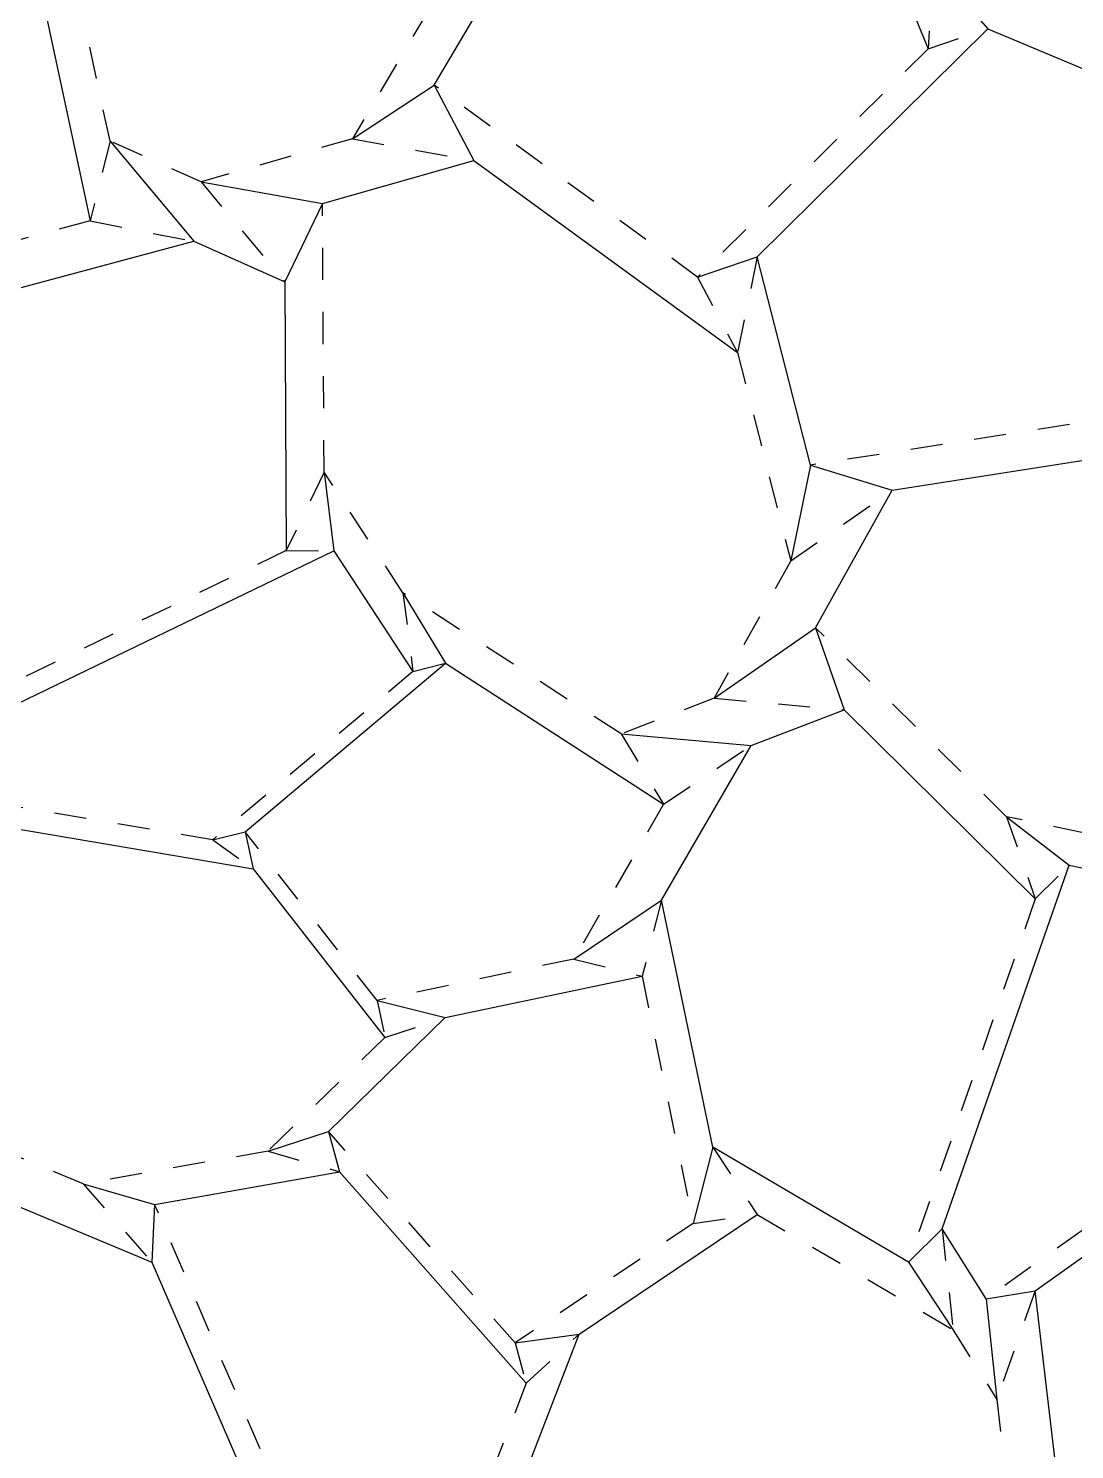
# Model space of a CAD drawing. Extents: x -8 to 221, y -288 to -9.
# Drawn here: x 71.83 to 106.35, y -206.65 to -159.77 of the extents above; entities that cross this region are included whole.
import ezdxf

# ---------------------------------------------------------------- set-up
doc = ezdxf.new("R2010")
doc.units = 0
for name, pattern in [('AI-LINETYPE-145', [2.116667, 1.058333, -1.058333]), ('AI-LINETYPE-146', [2.116667, 1.058333, -1.058333]), ('AI-LINETYPE-147', [2.116667, 1.058333, -1.058333]), ('AI-LINETYPE-148', [2.116667, 1.058333, -1.058333]), ('AI-LINETYPE-162', [2.116667, 1.058333, -1.058333]), ('AI-LINETYPE-179', [2.116667, 1.058333, -1.058333]), ('AI-LINETYPE-180', [2.116667, 1.058333, -1.058333]), ('AI-LINETYPE-194', [2.116667, 1.058333, -1.058333]), ('AI-LINETYPE-198', [2.116667, 1.058333, -1.058333]), ('AI-LINETYPE-199', [2.116667, 1.058333, -1.058333]), ('AI-LINETYPE-200', [2.116667, 1.058333, -1.058333]), ('AI-LINETYPE-201', [2.116667, 1.058333, -1.058333]), ('AI-LINETYPE-202', [2.116667, 1.058333, -1.058333]), ('AI-LINETYPE-203', [2.116667, 1.058333, -1.058333]), ('AI-LINETYPE-204', [2.116667, 1.058333, -1.058333]), ('AI-LINETYPE-224', [2.116667, 1.058333, -1.058333]), ('AI-LINETYPE-225', [2.116667, 1.058333, -1.058333]), ('AI-LINETYPE-235', [2.116667, 1.058333, -1.058333]), ('AI-LINETYPE-236', [2.116667, 1.058333, -1.058333]), ('AI-LINETYPE-237', [2.116667, 1.058333, -1.058333]), ('AI-LINETYPE-238', [2.116667, 1.058333, -1.058333]), ('AI-LINETYPE-239', [2.116667, 1.058333, -1.058333]), ('AI-LINETYPE-249', [2.116667, 1.058333, -1.058333]), ('AI-LINETYPE-250', [2.116667, 1.058333, -1.058333]), ('AI-LINETYPE-251', [2.116667, 1.058333, -1.058333]), ('AI-LINETYPE-264', [2.116667, 1.058333, -1.058333]), ('AI-LINETYPE-265', [2.116667, 1.058333, -1.058333]), ('AI-LINETYPE-266', [2.116667, 1.058333, -1.058333]), ('AI-LINETYPE-267', [2.116667, 1.058333, -1.058333]), ('AI-LINETYPE-269', [2.116667, 1.058333, -1.058333]), ('AI-LINETYPE-275', [2.116667, 1.058333, -1.058333]), ('AI-LINETYPE-277', [2.116667, 1.058333, -1.058333]), ('AI-LINETYPE-288', [2.116667, 1.058333, -1.058333]), ('AI-LINETYPE-289', [2.116667, 1.058333, -1.058333]), ('AI-LINETYPE-290', [2.116667, 1.058333, -1.058333]), ('AI-LINETYPE-484', [2.116667, 1.058333, -1.058333]), ('AI-LINETYPE-485', [2.116667, 1.058333, -1.058333]), ('AI-LINETYPE-486', [2.116667, 1.058333, -1.058333]), ('AI-LINETYPE-494', [2.116667, 1.058333, -1.058333]), ('AI-LINETYPE-495', [2.116667, 1.058333, -1.058333]), ('AI-LINETYPE-510', [2.116667, 1.058333, -1.058333]), ('AI-LINETYPE-511', [2.116667, 1.058333, -1.058333]), ('AI-LINETYPE-525', [2.116667, 1.058333, -1.058333]), ('AI-LINETYPE-532', [2.116667, 1.058333, -1.058333]), ('AI-LINETYPE-533', [2.116667, 1.058333, -1.058333]), ('AI-LINETYPE-534', [2.116667, 1.058333, -1.058333]), ('AI-LINETYPE-535', [2.116667, 1.058333, -1.058333]), ('AI-LINETYPE-536', [2.116667, 1.058333, -1.058333]), ('AI-LINETYPE-537', [2.116667, 1.058333, -1.058333]), ('AI-LINETYPE-553', [2.116667, 1.058333, -1.058333]), ('AI-LINETYPE-554', [2.116667, 1.058333, -1.058333]), ('AI-LINETYPE-567', [2.116667, 1.058333, -1.058333]), ('AI-LINETYPE-568', [2.116667, 1.058333, -1.058333]), ('AI-LINETYPE-569', [2.116667, 1.058333, -1.058333]), ('AI-LINETYPE-570', [2.116667, 1.058333, -1.058333]), ('AI-LINETYPE-576', [2.116667, 1.058333, -1.058333]), ('AI-LINETYPE-577', [2.116667, 1.058333, -1.058333]), ('AI-LINETYPE-578', [2.116667, 1.058333, -1.058333]), ('AI-LINETYPE-593', [2.116667, 1.058333, -1.058333]), ('AI-LINETYPE-594', [2.116667, 1.058333, -1.058333]), ('AI-LINETYPE-595', [2.116667, 1.058333, -1.058333]), ('AI-LINETYPE-596', [2.116667, 1.058333, -1.058333]), ('AI-LINETYPE-597', [2.116667, 1.058333, -1.058333]), ('AI-LINETYPE-600', [2.116667, 1.058333, -1.058333]), ('AI-LINETYPE-605', [2.116667, 1.058333, -1.058333]), ('AI-LINETYPE-616', [2.116667, 1.058333, -1.058333])]:
    doc.linetypes.add(name, pattern=pattern)
doc.layers.add('MOUNTAINLINE', color=7, linetype='CONTINUOUS')
doc.layers.add('VALLEYLINE', color=7, linetype='CONTINUOUS')

# ---------------------------------------------------------------- blocks, each defined once
blk = doc.blocks.new('BLOCK_161')
at = {"layer": 'VALLEYLINE', "color": 29}
blk.add_lwpolyline([(72.071, -157.738), (73.869, -166.119)], dxfattribs=at)
blk = doc.blocks.new('BLOCK_173')
at = {"layer": 'VALLEYLINE', "color": 29}
blk.add_lwpolyline([(99.528, -155.587), (101.511, -160.44)], dxfattribs=at)
blk = doc.blocks.new('BLOCK_174')
at = {"layer": 'VALLEYLINE', "color": 29}
blk.add_lwpolyline([(85.211, -161.635), (88.825, -155.536)], dxfattribs=at)
blk = doc.blocks.new('BLOCK_189')
at = {"layer": 'VALLEYLINE', "color": 29}
blk.add_lwpolyline([(103.481, -159.774), (108.314, -161.803)], dxfattribs=at)
blk = doc.blocks.new('BLOCK_190')
at = {"layer": 'VALLEYLINE', "color": 29}
blk.add_lwpolyline([(97.634, -174.174), (95.877, -167.305)], dxfattribs=at)
blk = doc.blocks.new('BLOCK_191')
at = {"layer": 'VALLEYLINE', "color": 29}
blk.add_lwpolyline([(95.877, -167.305), (103.481, -159.774)], dxfattribs=at)
blk = doc.blocks.new('BLOCK_200')
at = {"layer": 'VALLEYLINE', "color": 29}
blk.add_lwpolyline([(86.528, -164.124), (95.224, -170.461)], dxfattribs=at)
blk = doc.blocks.new('BLOCK_201')
at = {"layer": 'VALLEYLINE', "color": 29}
blk.add_lwpolyline([(81.533, -165.544), (86.528, -164.124)], dxfattribs=at)
blk = doc.blocks.new('BLOCK_202')
at = {"layer": 'VALLEYLINE', "color": 29}
blk.add_lwpolyline([(71.586, -168.31), (77.288, -166.79)], dxfattribs=at)
blk = doc.blocks.new('BLOCK_203')
at = {"layer": 'VALLEYLINE', "color": 29}
blk.add_lwpolyline([(77.288, -166.79), (80.289, -168.128)], dxfattribs=at)
blk = doc.blocks.new('BLOCK_204')
at = {"layer": 'VALLEYLINE', "color": 29}
blk.add_lwpolyline([(80.289, -168.128), (80.337, -176.994)], dxfattribs=at)
blk = doc.blocks.new('BLOCK_216')
at = {"layer": 'VALLEYLINE', "color": 29}
blk.add_lwpolyline([(81.91, -177.001), (84.514, -180.978)], dxfattribs=at)
blk = doc.blocks.new('BLOCK_218')
at = {"layer": 'VALLEYLINE', "color": 29}
blk.add_lwpolyline([(70.468, -182.522), (81.91, -177.001)], dxfattribs=at)
blk = doc.blocks.new('BLOCK_231')
at = {"layer": 'VALLEYLINE', "color": 29}
blk.add_lwpolyline([(97.797, -179.538), (100.325, -175.003)], dxfattribs=at)
blk = doc.blocks.new('BLOCK_232')
at = {"layer": 'VALLEYLINE', "color": 29}
blk.add_lwpolyline([(100.325, -175.003), (110.955, -173.334)], dxfattribs=at)
blk = doc.blocks.new('BLOCK_233')
at = {"layer": 'VALLEYLINE', "color": 29}
blk.add_lwpolyline([(85.587, -180.709), (92.784, -185.364)], dxfattribs=at)
blk = doc.blocks.new('BLOCK_234')
at = {"layer": 'VALLEYLINE', "color": 29}
blk.add_lwpolyline([(78.981, -186.271), (85.587, -180.709)], dxfattribs=at)
blk = doc.blocks.new('BLOCK_239')
at = {"layer": 'VALLEYLINE', "color": 29}
blk.add_lwpolyline([(79.241, -187.494), (83.59, -193.057)], dxfattribs=at)
blk = doc.blocks.new('BLOCK_242')
at = {"layer": 'VALLEYLINE', "color": 29}
blk.add_lwpolyline([(71.191, -186.135), (79.241, -187.494)], dxfattribs=at)
blk = doc.blocks.new('BLOCK_260')
at = {"layer": 'VALLEYLINE', "color": 29}
blk.add_lwpolyline([(98.744, -182.245), (105.048, -188.481)], dxfattribs=at)
blk = doc.blocks.new('BLOCK_261')
at = {"layer": 'VALLEYLINE', "color": 29}
blk.add_lwpolyline([(100.861, -200.474), (94.406, -196.678)], dxfattribs=at)
blk = doc.blocks.new('BLOCK_262')
at = {"layer": 'VALLEYLINE', "color": 29}
blk.add_lwpolyline([(94.406, -196.678), (92.719, -188.528)], dxfattribs=at)
blk = doc.blocks.new('BLOCK_263')
at = {"layer": 'VALLEYLINE', "color": 29}
blk.add_lwpolyline([(92.719, -188.528), (95.676, -183.421)], dxfattribs=at)
blk = doc.blocks.new('BLOCK_264')
at = {"layer": 'VALLEYLINE', "color": 29}
blk.add_lwpolyline([(95.676, -183.421), (98.744, -182.245)], dxfattribs=at)
blk = doc.blocks.new('BLOCK_265')
at = {"layer": 'VALLEYLINE', "color": 29}
blk.add_lwpolyline([(85.581, -192.402), (92.077, -191.039)], dxfattribs=at)
blk = doc.blocks.new('BLOCK_266')
at = {"layer": 'VALLEYLINE', "color": 29}
blk.add_lwpolyline([(81.726, -196.155), (85.581, -192.402)], dxfattribs=at)
blk = doc.blocks.new('BLOCK_267')
at = {"layer": 'VALLEYLINE', "color": 29}
blk.add_lwpolyline([(106.165, -187.374), (110.819, -188.343)], dxfattribs=at)
blk = doc.blocks.new('BLOCK_268')
at = {"layer": 'VALLEYLINE', "color": 29}
blk.add_lwpolyline([(103.428, -201.679), (101.978, -199.368)], dxfattribs=at)
blk = doc.blocks.new('BLOCK_269')
at = {"layer": 'VALLEYLINE', "color": 29}
blk.add_lwpolyline([(101.978, -199.368), (106.165, -187.374)], dxfattribs=at)
blk = doc.blocks.new('BLOCK_275')
at = {"layer": 'VALLEYLINE', "color": 29}
blk.add_lwpolyline([(82.092, -197.486), (88.253, -204.465)], dxfattribs=at)
blk = doc.blocks.new('BLOCK_276')
at = {"layer": 'VALLEYLINE', "color": 29}
blk.add_lwpolyline([(75.989, -198.563), (82.092, -197.486)], dxfattribs=at)
blk = doc.blocks.new('BLOCK_284')
at = {"layer": 'VALLEYLINE', "color": 29}
blk.add_lwpolyline([(105.953, -209.174), (105.044, -201.412)], dxfattribs=at)
blk = doc.blocks.new('BLOCK_285')
at = {"layer": 'VALLEYLINE', "color": 29}
blk.add_lwpolyline([(105.044, -201.412), (111.697, -196.681)], dxfattribs=at)
blk = doc.blocks.new('BLOCK_286')
at = {"layer": 'VALLEYLINE', "color": 29}
blk.add_lwpolyline([(75.9, -200.468), (81.902, -214.366)], dxfattribs=at)
blk = doc.blocks.new('BLOCK_288')
at = {"layer": 'VALLEYLINE', "color": 29}
blk.add_lwpolyline([(68.788, -197.497), (75.9, -200.468)], dxfattribs=at)
blk = doc.blocks.new('BLOCK_289')
at = {"layer": 'VALLEYLINE', "color": 29}
blk.add_lwpolyline([(87.567, -209.153), (89.999, -202.843)], dxfattribs=at)
blk = doc.blocks.new('BLOCK_290')
at = {"layer": 'VALLEYLINE', "color": 29}
blk.add_lwpolyline([(89.999, -202.843), (95.877, -198.899)], dxfattribs=at)
blk = doc.blocks.new('BLOCK_475')
at = {"layer": 'VALLEYLINE', "color": 29}
blk.add_lwpolyline([(82.518, -163.405), (85.211, -161.635)], dxfattribs=at)
blk = doc.blocks.new('BLOCK_476')
at = {"layer": 'VALLEYLINE', "color": 29}
blk.add_lwpolyline([(77.523, -164.825), (81.533, -165.544)], dxfattribs=at)
blk = doc.blocks.new('BLOCK_477')
at = {"layer": 'VALLEYLINE', "color": 29}
blk.add_lwpolyline([(74.521, -163.487), (77.288, -166.79)], dxfattribs=at)
blk = doc.blocks.new('BLOCK_485')
at = {"layer": 'VALLEYLINE', "color": 29}
blk.add_lwpolyline([(101.691, -157.729), (103.481, -159.774)], dxfattribs=at)
blk = doc.blocks.new('BLOCK_502')
at = {"layer": 'VALLEYLINE', "color": 29}
blk.add_lwpolyline([(93.907, -167.972), (95.877, -167.305)], dxfattribs=at)
blk = doc.blocks.new('BLOCK_503')
at = {"layer": 'VALLEYLINE', "color": 29}
blk.add_lwpolyline([(85.211, -161.635), (86.528, -164.124)], dxfattribs=at)
blk = doc.blocks.new('BLOCK_515')
at = {"layer": 'VALLEYLINE', "color": 29}
blk.add_lwpolyline([(97.634, -174.174), (100.325, -175.003)], dxfattribs=at)
blk = doc.blocks.new('BLOCK_516')
at = {"layer": 'VALLEYLINE', "color": 29}
blk.add_lwpolyline([(97.634, -174.174), (96.981, -177.33)], dxfattribs=at)
blk = doc.blocks.new('BLOCK_523')
at = {"layer": 'VALLEYLINE', "color": 29}
blk.add_lwpolyline([(94.452, -181.865), (97.797, -179.538)], dxfattribs=at)
blk = doc.blocks.new('BLOCK_524')
at = {"layer": 'VALLEYLINE', "color": 29}
blk.add_lwpolyline([(91.384, -183.042), (95.676, -183.421)], dxfattribs=at)
blk = doc.blocks.new('BLOCK_525')
at = {"layer": 'VALLEYLINE', "color": 29}
blk.add_lwpolyline([(84.187, -178.387), (85.587, -180.709)], dxfattribs=at)
blk = doc.blocks.new('BLOCK_526')
at = {"layer": 'VALLEYLINE', "color": 29}
blk.add_lwpolyline([(81.582, -174.411), (81.91, -177.001)], dxfattribs=at)
blk = doc.blocks.new('BLOCK_527')
at = {"layer": 'VALLEYLINE', "color": 29}
blk.add_lwpolyline([(81.533, -165.544), (80.289, -168.128)], dxfattribs=at)
blk = doc.blocks.new('BLOCK_544')
at = {"layer": 'VALLEYLINE', "color": 29}
blk.add_lwpolyline([(77.909, -186.54), (78.981, -186.271)], dxfattribs=at)
blk = doc.blocks.new('BLOCK_557')
at = {"layer": 'VALLEYLINE', "color": 29}
blk.add_lwpolyline([(104.101, -185.774), (106.165, -187.374)], dxfattribs=at)
blk = doc.blocks.new('BLOCK_558')
at = {"layer": 'VALLEYLINE', "color": 29}
blk.add_lwpolyline([(97.797, -179.538), (98.744, -182.245)], dxfattribs=at)
blk = doc.blocks.new('BLOCK_559')
at = {"layer": 'VALLEYLINE', "color": 29}
blk.add_lwpolyline([(89.827, -190.471), (92.719, -188.528)], dxfattribs=at)
blk = doc.blocks.new('BLOCK_560')
at = {"layer": 'VALLEYLINE', "color": 29}
blk.add_lwpolyline([(83.33, -191.834), (85.581, -192.402)], dxfattribs=at)
blk = doc.blocks.new('BLOCK_561')
at = {"layer": 'VALLEYLINE', "color": 29}
blk.add_lwpolyline([(78.981, -186.271), (79.241, -187.494)], dxfattribs=at)
blk = doc.blocks.new('BLOCK_565')
at = {"layer": 'VALLEYLINE', "color": 29}
blk.add_lwpolyline([(79.735, -196.809), (81.726, -196.155)], dxfattribs=at)
blk = doc.blocks.new('BLOCK_566')
at = {"layer": 'VALLEYLINE', "color": 29}
blk.add_lwpolyline([(73.632, -197.886), (75.989, -198.563)], dxfattribs=at)
blk = doc.blocks.new('BLOCK_582')
at = {"layer": 'VALLEYLINE', "color": 29}
blk.add_lwpolyline([(100.861, -200.474), (101.978, -199.368)], dxfattribs=at)
blk = doc.blocks.new('BLOCK_583')
at = {"layer": 'VALLEYLINE', "color": 29}
blk.add_lwpolyline([(100.861, -200.474), (102.332, -202.695)], dxfattribs=at)
blk = doc.blocks.new('BLOCK_584')
at = {"layer": 'VALLEYLINE', "color": 29}
blk.add_lwpolyline([(94.406, -196.678), (93.765, -199.19)], dxfattribs=at)
blk = doc.blocks.new('BLOCK_585')
at = {"layer": 'VALLEYLINE', "color": 29}
blk.add_lwpolyline([(87.887, -203.134), (89.999, -202.843)], dxfattribs=at)
blk = doc.blocks.new('BLOCK_586')
at = {"layer": 'VALLEYLINE', "color": 29}
blk.add_lwpolyline([(81.726, -196.155), (82.092, -197.486)], dxfattribs=at)
blk = doc.blocks.new('BLOCK_588')
at = {"layer": 'VALLEYLINE', "color": 29}
blk.add_lwpolyline([(103.428, -201.679), (105.044, -201.412)], dxfattribs=at)
blk = doc.blocks.new('BLOCK_589')
at = {"layer": 'VALLEYLINE', "color": 29}
blk.add_lwpolyline([(103.428, -201.679), (103.782, -205.007)], dxfattribs=at)
blk = doc.blocks.new('BLOCK_596')
at = {"layer": 'VALLEYLINE', "color": 29}
blk.add_lwpolyline([(75.989, -198.563), (75.9, -200.468)], dxfattribs=at)
blk = doc.blocks.new('BLOCK_770')
at = {"layer": 'MOUNTAINLINE', "color": 29, "linetype": 'AI-LINETYPE-145'}
blk.add_lwpolyline([(86.133, -157.306), (82.518, -163.405)], dxfattribs=at)
blk = doc.blocks.new('BLOCK_771')
at = {"layer": 'MOUNTAINLINE', "color": 29, "linetype": 'AI-LINETYPE-146'}
blk.add_lwpolyline([(82.518, -163.405), (77.523, -164.825)], dxfattribs=at)
blk = doc.blocks.new('BLOCK_772')
at = {"layer": 'MOUNTAINLINE', "color": 29, "linetype": 'AI-LINETYPE-147'}
blk.add_lwpolyline([(77.523, -164.825), (74.521, -163.487)], dxfattribs=at)
blk = doc.blocks.new('BLOCK_773')
at = {"layer": 'MOUNTAINLINE', "color": 29, "linetype": 'AI-LINETYPE-148'}
blk.add_lwpolyline([(74.521, -163.487), (72.724, -155.106)], dxfattribs=at)
blk = doc.blocks.new('BLOCK_787')
at = {"layer": 'MOUNTAINLINE', "color": 29, "linetype": 'AI-LINETYPE-162'}
blk.add_lwpolyline([(73.869, -166.119), (68.167, -167.639)], dxfattribs=at)
blk = doc.blocks.new('BLOCK_804')
at = {"layer": 'MOUNTAINLINE', "color": 29, "linetype": 'AI-LINETYPE-179'}
blk.add_lwpolyline([(101.511, -160.44), (93.907, -167.972)], dxfattribs=at)
blk = doc.blocks.new('BLOCK_805')
at = {"layer": 'MOUNTAINLINE', "color": 29, "linetype": 'AI-LINETYPE-180'}
blk.add_lwpolyline([(93.907, -167.972), (85.211, -161.635)], dxfattribs=at)
blk = doc.blocks.new('BLOCK_819')
at = {"layer": 'MOUNTAINLINE', "color": 29, "linetype": 'AI-LINETYPE-194'}
blk.add_lwpolyline([(108.264, -172.506), (97.634, -174.174)], dxfattribs=at)
blk = doc.blocks.new('BLOCK_823')
at = {"layer": 'MOUNTAINLINE', "color": 29, "linetype": 'AI-LINETYPE-198'}
blk.add_lwpolyline([(95.224, -170.461), (96.981, -177.33)], dxfattribs=at)
blk = doc.blocks.new('BLOCK_824')
at = {"layer": 'MOUNTAINLINE', "color": 29, "linetype": 'AI-LINETYPE-199'}
blk.add_lwpolyline([(96.981, -177.33), (94.452, -181.865)], dxfattribs=at)
blk = doc.blocks.new('BLOCK_825')
at = {"layer": 'MOUNTAINLINE', "color": 29, "linetype": 'AI-LINETYPE-200'}
blk.add_lwpolyline([(94.452, -181.865), (91.384, -183.042)], dxfattribs=at)
blk = doc.blocks.new('BLOCK_826')
at = {"layer": 'MOUNTAINLINE', "color": 29, "linetype": 'AI-LINETYPE-201'}
blk.add_lwpolyline([(91.384, -183.042), (84.187, -178.387)], dxfattribs=at)
blk = doc.blocks.new('BLOCK_827')
at = {"layer": 'MOUNTAINLINE', "color": 29, "linetype": 'AI-LINETYPE-202'}
blk.add_lwpolyline([(84.187, -178.387), (81.582, -174.411)], dxfattribs=at)
blk = doc.blocks.new('BLOCK_828')
at = {"layer": 'MOUNTAINLINE', "color": 29, "linetype": 'AI-LINETYPE-203'}
blk.add_lwpolyline([(81.582, -174.411), (81.533, -165.544)], dxfattribs=at)
blk = doc.blocks.new('BLOCK_829')
at = {"layer": 'MOUNTAINLINE', "color": 29, "linetype": 'AI-LINETYPE-204'}
blk.add_lwpolyline([(80.337, -176.994), (68.896, -182.514)], dxfattribs=at)
blk = doc.blocks.new('BLOCK_849')
at = {"layer": 'MOUNTAINLINE', "color": 29, "linetype": 'AI-LINETYPE-224'}
blk.add_lwpolyline([(84.514, -180.978), (77.909, -186.54)], dxfattribs=at)
blk = doc.blocks.new('BLOCK_850')
at = {"layer": 'MOUNTAINLINE', "color": 29, "linetype": 'AI-LINETYPE-225'}
blk.add_lwpolyline([(77.909, -186.54), (69.859, -185.181)], dxfattribs=at)
blk = doc.blocks.new('BLOCK_860')
at = {"layer": 'MOUNTAINLINE', "color": 29, "linetype": 'AI-LINETYPE-235'}
blk.add_lwpolyline([(108.755, -186.743), (104.101, -185.774)], dxfattribs=at)
blk = doc.blocks.new('BLOCK_861')
at = {"layer": 'MOUNTAINLINE', "color": 29, "linetype": 'AI-LINETYPE-236'}
blk.add_lwpolyline([(104.101, -185.774), (97.797, -179.538)], dxfattribs=at)
blk = doc.blocks.new('BLOCK_862')
at = {"layer": 'MOUNTAINLINE', "color": 29, "linetype": 'AI-LINETYPE-237'}
blk.add_lwpolyline([(92.784, -185.364), (89.827, -190.471)], dxfattribs=at)
blk = doc.blocks.new('BLOCK_863')
at = {"layer": 'MOUNTAINLINE', "color": 29, "linetype": 'AI-LINETYPE-238'}
blk.add_lwpolyline([(89.827, -190.471), (83.33, -191.834)], dxfattribs=at)
blk = doc.blocks.new('BLOCK_864')
at = {"layer": 'MOUNTAINLINE', "color": 29, "linetype": 'AI-LINETYPE-239'}
blk.add_lwpolyline([(83.33, -191.834), (78.981, -186.271)], dxfattribs=at)
blk = doc.blocks.new('BLOCK_874')
at = {"layer": 'MOUNTAINLINE', "color": 29, "linetype": 'AI-LINETYPE-249'}
blk.add_lwpolyline([(83.59, -193.057), (79.735, -196.809)], dxfattribs=at)
blk = doc.blocks.new('BLOCK_875')
at = {"layer": 'MOUNTAINLINE', "color": 29, "linetype": 'AI-LINETYPE-250'}
blk.add_lwpolyline([(79.735, -196.809), (73.632, -197.886)], dxfattribs=at)
blk = doc.blocks.new('BLOCK_876')
at = {"layer": 'MOUNTAINLINE', "color": 29, "linetype": 'AI-LINETYPE-251'}
blk.add_lwpolyline([(73.632, -197.886), (66.52, -194.915)], dxfattribs=at)
blk = doc.blocks.new('BLOCK_889')
at = {"layer": 'MOUNTAINLINE', "color": 29, "linetype": 'AI-LINETYPE-264'}
blk.add_lwpolyline([(105.048, -188.481), (100.861, -200.474)], dxfattribs=at)
blk = doc.blocks.new('BLOCK_890')
at = {"layer": 'MOUNTAINLINE', "color": 29, "linetype": 'AI-LINETYPE-265'}
blk.add_lwpolyline([(92.077, -191.039), (93.765, -199.19)], dxfattribs=at)
blk = doc.blocks.new('BLOCK_891')
at = {"layer": 'MOUNTAINLINE', "color": 29, "linetype": 'AI-LINETYPE-266'}
blk.add_lwpolyline([(93.765, -199.19), (87.887, -203.134)], dxfattribs=at)
blk = doc.blocks.new('BLOCK_892')
at = {"layer": 'MOUNTAINLINE', "color": 29, "linetype": 'AI-LINETYPE-267'}
blk.add_lwpolyline([(87.887, -203.134), (81.726, -196.155)], dxfattribs=at)
blk = doc.blocks.new('BLOCK_894')
at = {"layer": 'MOUNTAINLINE', "color": 29, "linetype": 'AI-LINETYPE-269'}
blk.add_lwpolyline([(110.081, -196.947), (103.428, -201.679)], dxfattribs=at)
blk = doc.blocks.new('BLOCK_900')
at = {"layer": 'MOUNTAINLINE', "color": 29, "linetype": 'AI-LINETYPE-275'}
blk.add_lwpolyline([(88.253, -204.465), (85.822, -210.775)], dxfattribs=at)
blk = doc.blocks.new('BLOCK_902')
at = {"layer": 'MOUNTAINLINE', "color": 29, "linetype": 'AI-LINETYPE-277'}
blk.add_lwpolyline([(81.992, -212.461), (75.989, -198.563)], dxfattribs=at)
blk = doc.blocks.new('BLOCK_913')
at = {"layer": 'MOUNTAINLINE', "color": 29, "linetype": 'AI-LINETYPE-288'}
blk.add_lwpolyline([(95.877, -198.899), (102.332, -202.695)], dxfattribs=at)
blk = doc.blocks.new('BLOCK_914')
at = {"layer": 'MOUNTAINLINE', "color": 29, "linetype": 'AI-LINETYPE-289'}
blk.add_lwpolyline([(102.332, -202.695), (103.782, -205.007)], dxfattribs=at)
blk = doc.blocks.new('BLOCK_915')
at = {"layer": 'MOUNTAINLINE', "color": 29, "linetype": 'AI-LINETYPE-290'}
blk.add_lwpolyline([(103.782, -205.007), (104.691, -212.769)], dxfattribs=at)
blk = doc.blocks.new('BLOCK_1109')
at = {"layer": 'MOUNTAINLINE', "color": 29, "linetype": 'AI-LINETYPE-484'}
blk.add_lwpolyline([(82.518, -163.405), (86.528, -164.124)], dxfattribs=at)
blk = doc.blocks.new('BLOCK_1110')
at = {"layer": 'MOUNTAINLINE', "color": 29, "linetype": 'AI-LINETYPE-485'}
blk.add_lwpolyline([(77.523, -164.825), (80.289, -168.128)], dxfattribs=at)
blk = doc.blocks.new('BLOCK_1111')
at = {"layer": 'MOUNTAINLINE', "color": 29, "linetype": 'AI-LINETYPE-486'}
blk.add_lwpolyline([(74.521, -163.487), (73.869, -166.119)], dxfattribs=at)
blk = doc.blocks.new('BLOCK_1119')
at = {"layer": 'MOUNTAINLINE', "color": 29, "linetype": 'AI-LINETYPE-494'}
blk.add_lwpolyline([(101.691, -157.729), (101.511, -160.44)], dxfattribs=at)
blk = doc.blocks.new('BLOCK_1120')
at = {"layer": 'MOUNTAINLINE', "color": 29, "linetype": 'AI-LINETYPE-495'}
blk.add_lwpolyline([(73.869, -166.119), (77.288, -166.79)], dxfattribs=at)
blk = doc.blocks.new('BLOCK_1135')
at = {"layer": 'MOUNTAINLINE', "color": 29, "linetype": 'AI-LINETYPE-510'}
blk.add_lwpolyline([(101.511, -160.44), (103.481, -159.774)], dxfattribs=at)
blk = doc.blocks.new('BLOCK_1136')
at = {"layer": 'MOUNTAINLINE', "color": 29, "linetype": 'AI-LINETYPE-511'}
blk.add_lwpolyline([(93.907, -167.972), (95.224, -170.461)], dxfattribs=at)
blk = doc.blocks.new('BLOCK_1150')
at = {"layer": 'MOUNTAINLINE', "color": 29, "linetype": 'AI-LINETYPE-525'}
blk.add_lwpolyline([(95.877, -167.305), (95.224, -170.461)], dxfattribs=at)
blk = doc.blocks.new('BLOCK_1157')
at = {"layer": 'MOUNTAINLINE', "color": 29, "linetype": 'AI-LINETYPE-532'}
blk.add_lwpolyline([(96.981, -177.33), (100.325, -175.003)], dxfattribs=at)
blk = doc.blocks.new('BLOCK_1158')
at = {"layer": 'MOUNTAINLINE', "color": 29, "linetype": 'AI-LINETYPE-533'}
blk.add_lwpolyline([(94.452, -181.865), (98.744, -182.245)], dxfattribs=at)
blk = doc.blocks.new('BLOCK_1159')
at = {"layer": 'MOUNTAINLINE', "color": 29, "linetype": 'AI-LINETYPE-534'}
blk.add_lwpolyline([(91.384, -183.042), (92.784, -185.364)], dxfattribs=at)
blk = doc.blocks.new('BLOCK_1160')
at = {"layer": 'MOUNTAINLINE', "color": 29, "linetype": 'AI-LINETYPE-535'}
blk.add_lwpolyline([(84.187, -178.387), (84.514, -180.978)], dxfattribs=at)
blk = doc.blocks.new('BLOCK_1161')
at = {"layer": 'MOUNTAINLINE', "color": 29, "linetype": 'AI-LINETYPE-536'}
blk.add_lwpolyline([(81.582, -174.411), (80.337, -176.994)], dxfattribs=at)
blk = doc.blocks.new('BLOCK_1162')
at = {"layer": 'MOUNTAINLINE', "color": 29, "linetype": 'AI-LINETYPE-537'}
blk.add_lwpolyline([(80.337, -176.994), (81.91, -177.001)], dxfattribs=at)
blk = doc.blocks.new('BLOCK_1178')
at = {"layer": 'MOUNTAINLINE', "color": 29, "linetype": 'AI-LINETYPE-553'}
blk.add_lwpolyline([(84.514, -180.978), (85.587, -180.709)], dxfattribs=at)
blk = doc.blocks.new('BLOCK_1179')
at = {"layer": 'MOUNTAINLINE', "color": 29, "linetype": 'AI-LINETYPE-554'}
blk.add_lwpolyline([(77.909, -186.54), (79.241, -187.494)], dxfattribs=at)
blk = doc.blocks.new('BLOCK_1192')
at = {"layer": 'MOUNTAINLINE', "color": 29, "linetype": 'AI-LINETYPE-567'}
blk.add_lwpolyline([(104.101, -185.774), (105.048, -188.481)], dxfattribs=at)
blk = doc.blocks.new('BLOCK_1193')
at = {"layer": 'MOUNTAINLINE', "color": 29, "linetype": 'AI-LINETYPE-568'}
blk.add_lwpolyline([(92.784, -185.364), (95.676, -183.421)], dxfattribs=at)
blk = doc.blocks.new('BLOCK_1194')
at = {"layer": 'MOUNTAINLINE', "color": 29, "linetype": 'AI-LINETYPE-569'}
blk.add_lwpolyline([(89.827, -190.471), (92.077, -191.039)], dxfattribs=at)
blk = doc.blocks.new('BLOCK_1195')
at = {"layer": 'MOUNTAINLINE', "color": 29, "linetype": 'AI-LINETYPE-570'}
blk.add_lwpolyline([(83.33, -191.834), (83.59, -193.057)], dxfattribs=at)
blk = doc.blocks.new('BLOCK_1201')
at = {"layer": 'MOUNTAINLINE', "color": 29, "linetype": 'AI-LINETYPE-576'}
blk.add_lwpolyline([(83.59, -193.057), (85.581, -192.402)], dxfattribs=at)
blk = doc.blocks.new('BLOCK_1202')
at = {"layer": 'MOUNTAINLINE', "color": 29, "linetype": 'AI-LINETYPE-577'}
blk.add_lwpolyline([(79.735, -196.809), (82.092, -197.486)], dxfattribs=at)
blk = doc.blocks.new('BLOCK_1203')
at = {"layer": 'MOUNTAINLINE', "color": 29, "linetype": 'AI-LINETYPE-578'}
blk.add_lwpolyline([(73.632, -197.886), (75.9, -200.468)], dxfattribs=at)
blk = doc.blocks.new('BLOCK_1218')
at = {"layer": 'MOUNTAINLINE', "color": 29, "linetype": 'AI-LINETYPE-593'}
blk.add_lwpolyline([(105.048, -188.481), (106.165, -187.374)], dxfattribs=at)
blk = doc.blocks.new('BLOCK_1219')
at = {"layer": 'MOUNTAINLINE', "color": 29, "linetype": 'AI-LINETYPE-594'}
blk.add_lwpolyline([(94.406, -196.678), (95.877, -198.899)], dxfattribs=at)
blk = doc.blocks.new('BLOCK_1220')
at = {"layer": 'MOUNTAINLINE', "color": 29, "linetype": 'AI-LINETYPE-595'}
blk.add_lwpolyline([(92.719, -188.528), (92.077, -191.039)], dxfattribs=at)
blk = doc.blocks.new('BLOCK_1221')
at = {"layer": 'MOUNTAINLINE', "color": 29, "linetype": 'AI-LINETYPE-596'}
blk.add_lwpolyline([(93.765, -199.19), (95.877, -198.899)], dxfattribs=at)
blk = doc.blocks.new('BLOCK_1222')
at = {"layer": 'MOUNTAINLINE', "color": 29, "linetype": 'AI-LINETYPE-597'}
blk.add_lwpolyline([(87.887, -203.134), (88.253, -204.465)], dxfattribs=at)
blk = doc.blocks.new('BLOCK_1225')
at = {"layer": 'MOUNTAINLINE', "color": 29, "linetype": 'AI-LINETYPE-600'}
blk.add_lwpolyline([(101.978, -199.368), (102.332, -202.695)], dxfattribs=at)
blk = doc.blocks.new('BLOCK_1230')
at = {"layer": 'MOUNTAINLINE', "color": 29, "linetype": 'AI-LINETYPE-605'}
blk.add_lwpolyline([(88.253, -204.465), (89.999, -202.843)], dxfattribs=at)
blk = doc.blocks.new('BLOCK_1241')
at = {"layer": 'MOUNTAINLINE', "color": 29, "linetype": 'AI-LINETYPE-616'}
blk.add_lwpolyline([(105.044, -201.412), (103.782, -205.007)], dxfattribs=at)

msp = doc.modelspace()

# ---------------------------------------------------------------- block references
at = {"layer": 'MOUNTAINLINE'}
for name in ['BLOCK_773', 'BLOCK_770', 'BLOCK_1119', 'BLOCK_1135', 'BLOCK_804', 'BLOCK_805', 'BLOCK_1111', 'BLOCK_772', 'BLOCK_771', 'BLOCK_1109', 'BLOCK_1110', 'BLOCK_828', 'BLOCK_787', 'BLOCK_1120', 'BLOCK_1150', 'BLOCK_1136', 'BLOCK_823', 'BLOCK_819', 'BLOCK_1161', 'BLOCK_827', 'BLOCK_1157', 'BLOCK_829', 'BLOCK_1162', 'BLOCK_824', 'BLOCK_826', 'BLOCK_1160', 'BLOCK_861', 'BLOCK_849', 'BLOCK_1178', 'BLOCK_825', 'BLOCK_1158', 'BLOCK_1159', 'BLOCK_1193', 'BLOCK_850', 'BLOCK_862', 'BLOCK_860', 'BLOCK_1192', 'BLOCK_1179', 'BLOCK_864', 'BLOCK_1218', 'BLOCK_889', 'BLOCK_1220', 'BLOCK_863', 'BLOCK_1194', 'BLOCK_890', 'BLOCK_1195', 'BLOCK_1201', 'BLOCK_874', 'BLOCK_876', 'BLOCK_892', 'BLOCK_875', 'BLOCK_1202', 'BLOCK_1219', 'BLOCK_894', 'BLOCK_1203', 'BLOCK_902', 'BLOCK_891', 'BLOCK_1221', 'BLOCK_913', 'BLOCK_1225', 'BLOCK_1241', 'BLOCK_1230', 'BLOCK_914', 'BLOCK_1222', 'BLOCK_900', 'BLOCK_915']:
    msp.add_blockref(name, (0, 0), dxfattribs=at)
at = {"layer": 'VALLEYLINE'}
for name in ['BLOCK_174', 'BLOCK_173', 'BLOCK_161', 'BLOCK_485', 'BLOCK_191', 'BLOCK_189', 'BLOCK_475', 'BLOCK_503', 'BLOCK_477', 'BLOCK_201', 'BLOCK_200', 'BLOCK_476', 'BLOCK_527', 'BLOCK_202', 'BLOCK_203', 'BLOCK_502', 'BLOCK_190', 'BLOCK_204', 'BLOCK_232', 'BLOCK_526', 'BLOCK_516', 'BLOCK_515', 'BLOCK_231', 'BLOCK_218', 'BLOCK_216', 'BLOCK_525', 'BLOCK_523', 'BLOCK_558', 'BLOCK_234', 'BLOCK_233', 'BLOCK_264', 'BLOCK_260', 'BLOCK_524', 'BLOCK_263', 'BLOCK_242', 'BLOCK_557', 'BLOCK_544', 'BLOCK_561', 'BLOCK_239', 'BLOCK_269', 'BLOCK_267', 'BLOCK_559', 'BLOCK_262', 'BLOCK_265', 'BLOCK_560', 'BLOCK_266', 'BLOCK_565', 'BLOCK_586', 'BLOCK_584', 'BLOCK_261', 'BLOCK_285', 'BLOCK_288', 'BLOCK_276', 'BLOCK_275', 'BLOCK_566', 'BLOCK_596', 'BLOCK_290', 'BLOCK_582', 'BLOCK_268', 'BLOCK_286', 'BLOCK_583', 'BLOCK_588', 'BLOCK_284', 'BLOCK_589', 'BLOCK_289', 'BLOCK_585']:
    msp.add_blockref(name, (0, 0), dxfattribs=at)

doc.saveas('drawing.dxf')
